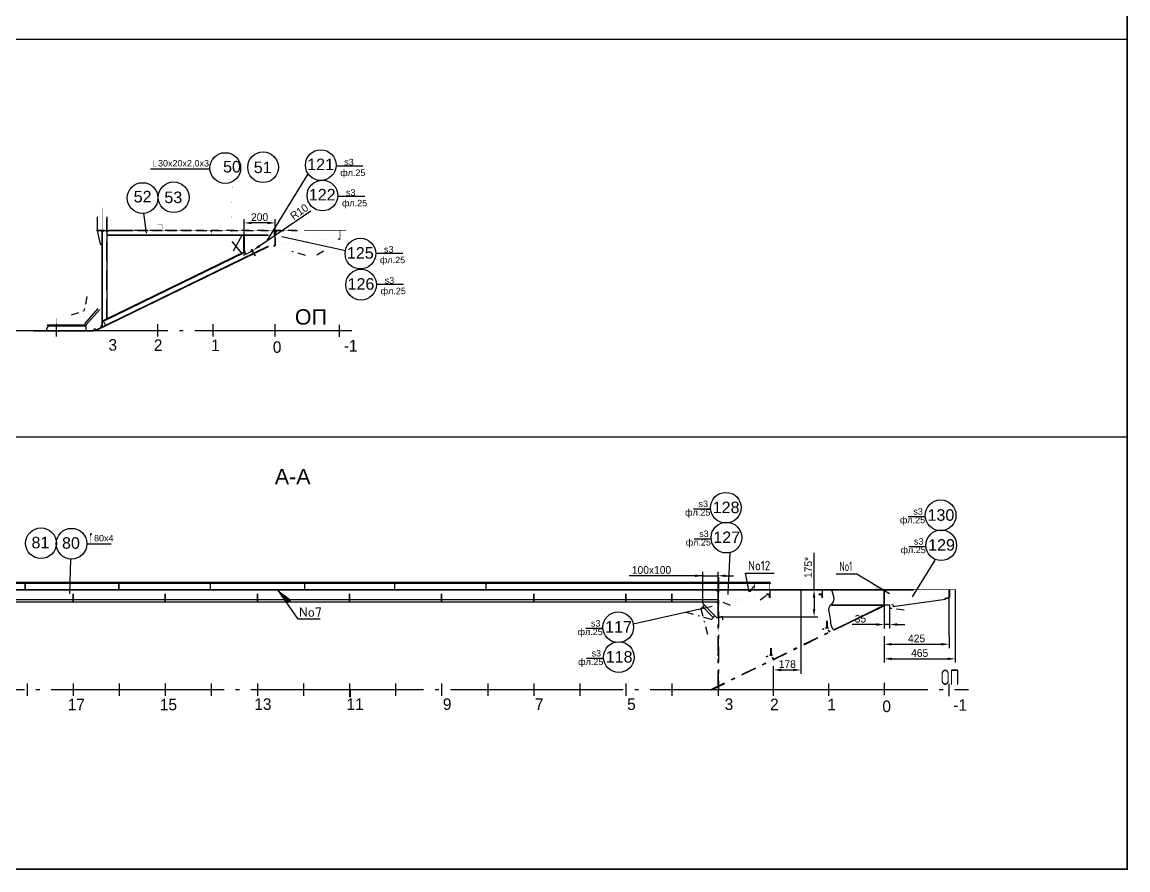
# Model space of a CAD drawing. Header units: millimetres. Extents: x -19561 to 47775, y 28910 to 69910.
# Drawn here: x 26386 to 33587, y 28910 to 34430 of the extents above; entities that cross this region are included whole.
import ezdxf
from ezdxf.enums import TextEntityAlignment as Align

# ---------------------------------------------------------------- set-up
doc = ezdxf.new("R2010")
doc.units = ezdxf.units.MM
doc.header["$MEASUREMENT"] = 0
for name, pattern in [('DASH1', [75, 50, -25]), ('DASH2', [1300, 1125, -75, 25, -75]), ('DASH5', [225, 100, -50, 25, -50]), ('DASH6', [25, 12.5, -12.5]), ('K5LT32768', [0]), ('K5LT32769', [0]), ('K5LT32770', [100, 50, -50]), ('K5LT32771', [1300, 1125, -75, 25, -75]), ('K5LT32772', [187.5, 125, -62.5]), ('K5LT32774', [0]), ('K5LT32777', [95.25, 63.5, -31.75]), ('K5LT32779', [25, 12.5, -12.5]), ('K5LT32785', [95.25, 63.5, -31.75]), ('K5LT32791', [97.5, 75, -7.5, 7.5, -7.5]), ('K5LT32795', [75, 50, -25])]:
    doc.linetypes.add(name, pattern=pattern)
doc.styles.add('2_5', font='txt.shx', dxfattribs={"height": 2.5})
doc.styles.add('5', font='txt.shx', dxfattribs={"height": 5})
doc.styles.add('Arial', font='arial.ttf')
doc.styles.add('KTEXTSTYLE', font='GOST_AU.SHX', dxfattribs={"width": 0.96, "height": 5})
doc.styles.add('style5', font='arial.ttf', dxfattribs={"height": 3})
doc.dimstyles.new('seatech', dxfattribs={"dimscale": 20, "dimtxt": 2.5, "dimasz": 2.5, "dimexe": 1.25, "dimexo": 0, "dimtad": 1, "dimdec": 0, "dimtxsty": 'Standard', "dimcen": 2.5, "dimclrd": 7, "dimclre": 7, "dimclrt": 4, "dimadec": 0, "dimazin": 0, "dimtfac": 1, "dimtdec": 0, "dimtmove": 0, "dimatfit": 3, "dimfxl": 1.25, "dimarcsym": 0})

# ---------------------------------------------------------------- blocks, each defined once
blk = doc.blocks.new('*D2118')
at = {"color": 7, "lineweight": -2}
for p, q in [((31543, 30733.5), (31543, 30975.2)), ((30919.7, 30733.5), (31568, 30733.5)), ((31543, 30683.5), (31543, 30608.6)), ((30921.4, 30558.6), (31568, 30558.6))]:
    blk.add_line(p, q, dxfattribs=at)
at = {"color": 7}
for points in [[(31551.3, 30683.5), (31534.7, 30683.5), (31543, 30733.5)], [(31534.7, 30608.6), (31551.3, 30608.6), (31543, 30558.6)]]:
    blk.add_solid(points, dxfattribs=at)
at = {"layer": 'Defpoints', "color": 0}
for p in [(30919.7, 30733.5), (30921.4, 30558.6), (31543, 30558.6)]:
    blk.add_point(p, dxfattribs=at)
at = {"color": 4, "ltscale": 20, "insert": (31505.5, 30879.3), "char_height": 50, "attachment_point": 5, "rotation": 90}
blk.add_mtext('175*', dxfattribs=at)
blk = doc.blocks.new('*D2170')
at = {"color": 7, "lineweight": -2}
for p, q in [((30817.7, 30825.1), (30338.4, 30825.1)), ((30767.7, 30825.1), (30717.7, 30825.1)), ((30817.7, 30653.5), (30817.7, 30850.1)), ((30817.7, 30825.1), (30917.7, 30825.1)), ((30917.7, 30653.5), (30917.7, 30850.1)), ((30967.7, 30825.1), (31017.7, 30825.1))]:
    blk.add_line(p, q, dxfattribs=at)
at = {"color": 7}
for points in [[(30767.7, 30816.8), (30767.7, 30833.4), (30817.7, 30825.1)], [(30967.7, 30833.4), (30967.7, 30816.8), (30917.7, 30825.1)]]:
    blk.add_solid(points, dxfattribs=at)
at = {"layer": 'Defpoints', "color": 0}
for p in [(30917.7, 30825.1), (30817.7, 30653.5), (30917.7, 30653.5)]:
    blk.add_point(p, dxfattribs=at)
at = {"color": 4, "ltscale": 20, "insert": (30484.3, 30862.6), "char_height": 50, "attachment_point": 5}
blk.add_mtext('100х100', dxfattribs=at)
blk = doc.blocks.new('*D2147')
at = {"color": 7, "linetype": 'Continuous', "lineweight": -2}
for p, q in [((31998.9, 30633.7), (31998.9, 30482.7)), ((32034.7, 30634.3), (32034.7, 30482.7)), ((31948.9, 30507.7), (31790.6, 30507.7)), ((32034.7, 30507.7), (31998.9, 30507.7)), ((32084.7, 30507.7), (32134.7, 30507.7))]:
    blk.add_line(p, q, dxfattribs=at)
at = {"color": 7}
for points in [[(31948.9, 30499.3), (31948.9, 30516), (31998.9, 30507.7)], [(32084.7, 30516), (32084.7, 30499.3), (32034.7, 30507.7)]]:
    blk.add_solid(points, dxfattribs=at)
at = {"layer": 'Defpoints', "color": 0}
for p in [(31998.9, 30633.7), (32034.7, 30634.3), (31998.9, 30507.7)]:
    blk.add_point(p, dxfattribs=at)
at = {"color": 4, "ltscale": 20, "insert": (31844.8, 30545.2), "char_height": 50, "attachment_point": 5}
blk.add_mtext('35', dxfattribs=at)
blk = doc.blocks.new('*D2149')
at = {"color": 7, "linetype": 'Continuous', "lineweight": -2}
for p, q in [((31998.7, 30431.5), (31998.7, 30354.1)), ((32422.7, 30431.5), (32422.7, 30354.1)), ((32048.7, 30379.1), (32372.7, 30379.1))]:
    blk.add_line(p, q, dxfattribs=at)
at = {"color": 7}
for points in [[(32048.7, 30387.4), (32048.7, 30370.8), (31998.7, 30379.1)], [(32372.7, 30370.8), (32372.7, 30387.4), (32422.7, 30379.1)]]:
    blk.add_solid(points, dxfattribs=at)
at = {"layer": 'Defpoints', "color": 0}
for p in [(31998.7, 30431.5), (32422.7, 30431.5), (32422.7, 30379.1)]:
    blk.add_point(p, dxfattribs=at)
at = {"color": 4, "ltscale": 20, "insert": (32210.7, 30416.6), "char_height": 50, "attachment_point": 5}
blk.add_mtext('425', dxfattribs=at)
blk = doc.blocks.new('*D2179')
at = {"color": 7, "linetype": 'Continuous', "lineweight": -2}
for p, q in [((31457.8, 30736.5), (31457.8, 30186.8)), ((31279.7, 30123.5), (31279.7, 30236.8)), ((31329.7, 30211.8), (31407.8, 30211.8))]:
    blk.add_line(p, q, dxfattribs=at)
at = {"color": 7}
for points in [[(31329.7, 30220.1), (31329.7, 30203.4), (31279.7, 30211.8)], [(31407.8, 30203.4), (31407.8, 30220.1), (31457.8, 30211.8)]]:
    blk.add_solid(points, dxfattribs=at)
at = {"layer": 'Defpoints', "color": 0}
for p in [(31457.8, 30736.5), (31457.8, 30211.8), (31279.7, 30123.5)]:
    blk.add_point(p, dxfattribs=at)
at = {"color": 4, "ltscale": 20, "insert": (31368.7, 30249.3), "char_height": 50, "attachment_point": 5}
blk.add_mtext('178', dxfattribs=at)
blk = doc.blocks.new('*D2230')
at = {"color": 7, "linetype": 'Continuous', "lineweight": -2}
for p, q in [((27831.3, 33042.9), (27831.3, 33147.9)), ((28033.1, 33076.7), (28033.1, 33147.9)), ((27983.1, 33122.9), (27881.3, 33122.9))]:
    blk.add_line(p, q, dxfattribs=at)
at = {"color": 7}
for points in [[(27881.3, 33131.3), (27881.3, 33114.6), (27831.3, 33122.9)], [(27983.1, 33114.6), (27983.1, 33131.3), (28033.1, 33122.9)]]:
    blk.add_solid(points, dxfattribs=at)
at = {"layer": 'Defpoints', "color": 0}
for p in [(27831.3, 33122.9), (28033.1, 33076.7), (27831.3, 33042.9)]:
    blk.add_point(p, dxfattribs=at)
at = {"color": 4, "ltscale": 20, "insert": (27932.2, 33160.4), "char_height": 50, "attachment_point": 5}
blk.add_mtext('200', dxfattribs=at)
blk = doc.blocks.new('*D2231')
at = {"color": 7, "linetype": 'Continuous', "lineweight": -2}
for p, q in [((27931.4, 32972.7), (28266.4, 33201.7)), ((27883.5, 32940), (27890.1, 32944.5))]:
    blk.add_line(p, q, dxfattribs=at)
at = {"color": 7}
blk.add_solid([(27926.7, 32979.6), (27936.1, 32965.8), (27890.1, 32944.5)], dxfattribs=at)
at = {"layer": 'Defpoints', "color": 0}
for p in [(27883.5, 32940), (27890.1, 32944.5)]:
    blk.add_point(p, dxfattribs=at)
at = {"color": 4, "ltscale": 20, "insert": (28190.2, 33195.1), "char_height": 50, "attachment_point": 5, "rotation": 34.35883}
blk.add_mtext('R10', dxfattribs=at)
blk = doc.blocks.new('*D2313')
at = {"color": 7, "linetype": 'Continuous', "lineweight": -2}
for p, q in [((32462.7, 30734.9), (32462.7, 30259.3)), ((31998.7, 30354.1), (31998.7, 30259.3)), ((32048.7, 30284.3), (32412.7, 30284.3))]:
    blk.add_line(p, q, dxfattribs=at)
at = {"color": 7}
for points in [[(32048.7, 30292.6), (32048.7, 30275.9), (31998.7, 30284.3)], [(32412.7, 30275.9), (32412.7, 30292.6), (32462.7, 30284.3)]]:
    blk.add_solid(points, dxfattribs=at)
at = {"layer": 'Defpoints', "color": 0}
for p in [(32462.7, 30734.9), (31998.7, 30354.1), (32462.7, 30284.3)]:
    blk.add_point(p, dxfattribs=at)
at = {"color": 4, "ltscale": 20, "insert": (32230.7, 30321.8), "char_height": 50, "attachment_point": 5}
blk.add_mtext('465', dxfattribs=at)

msp = doc.modelspace()

# ---------------------------------------------------------------- hatches: boundary and pattern name
for color, points in [(0, [(28458.63, 33072.78496), (28453.63, 33072.78496), (28453.63, 33027.54326), (28453.16125, 33025.79326), (28451.88, 33024.51219), (28442.88, 33019.31602), (28441.59875, 33018.03496), (28441.13, 33016.28496), (28441.59875, 33014.53496), (28442.88, 33013.25389), (28444.63, 33012.78496), (28458.63, 33012.78496)]), (7, [(31927.16459, 30742.9316), (31957.74173, 30757.14939), (32034.70821, 30710.70476)]), (0, [(32422.70827, 30734.90523), (32417.70827, 30734.90523), (32417.70827, 30689.66353), (32417.23952, 30687.91353), (32415.95827, 30686.63247), (32406.95827, 30681.4363), (32405.67702, 30680.15523), (32405.20827, 30678.40523), (32405.67702, 30676.65523), (32406.95827, 30675.37416), (32408.70827, 30674.90523), (32422.70827, 30674.90523)]), (0, [(32423.12093, 30734.06477), (32420.12093, 30734.06477), (32420.12093, 30684.06477), (32423.12093, 30684.06477)])]:
    msp.add_hatch(color=color).paths.add_polyline_path(points)
h = msp.add_hatch(color=256)
edge = h.paths.add_edge_path()
edge.add_line((26827.97853, 31038.87237), (26830.53853, 31038.87237))
edge.add_line((26830.53853, 31038.87237), (26830.53853, 31080.14282))
edge.add_arc((26836.93853, 31080.14282), 6.4, 142.356655264, 180, ccw=False)
edge.add_line((26831.87083, 31084.05159), (26841.65884, 31096.7417))
edge.add_arc((26840.13853, 31097.91433), 1.92, 322.356655264, 360)
edge.add_line((26842.05853, 31097.91433), (26842.05853, 31098.61323))
edge.add_arc((26840.13853, 31098.61323), 1.92, 360, 450)
edge.add_line((26840.13853, 31100.53323), (26827.97853, 31100.53323))
edge.add_line((26827.97853, 31100.53323), (26827.97853, 31038.87237))

# ---------------------------------------------------------------- linework, layer by layer
at = {"color": 2, "ltscale": 20}
for p, q in [((20993.01308, 34320.10489), (33581.63137, 34320.10489)), ((20993.01308, 31729.59165), (33581.63137, 31729.59165))]:
    msp.add_line(p, q, dxfattribs=at)
for p, q in [((28605.372, 33493.00059), (28429.83788, 33493.00059)), ((27221.49764, 33475.65088), (27608.60196, 33475.65088)), ((28616.60023, 33294.76338), (28441.0661, 33294.76338)), ((27176.0595, 33185.30367), (27193.49694, 33056.78557)), ((26907.38992, 33072.94446), (27092.38992, 33072.94446)), ((26945.5002, 33073.78512), (26941.23717, 33066.96866)), ((27612.50809, 33073.06695), (27617.83759, 33068.27337)), ((27617.83759, 33068.27337), (27625.29896, 33073.59971)), ((28026.52468, 33074.75778), (28026.52468, 33043.97978)), ((26939.38992, 33044.94446), (27983.13022, 33045.51845)), ((26939.38992, 33042.94446), (27989.38992, 33042.94446)), ((27288.38992, 33042.94446), (27268.38992, 33042.94446)), ((27272.38992, 33044.94446), (27287.38992, 33044.94446)), ((27288.38992, 33043.94446), (27288.38992, 33042.94446)), ((27816.57859, 32925.6476), (27753.7009, 33001.94977)), ((27816.57859, 33040.10098), (27759.31494, 32937.99058)), ((27830.05207, 33041.22324), (27816.57859, 33040.10098)), ((27826.85387, 33041.6592), (27826.85387, 32925.84295)), ((27831.87267, 33042.8494), (27832.30442, 32925.93425)), ((27832.24957, 32925.94553), (27816.57859, 32925.6476)), ((27827.23781, 32911.8168), (27887.01482, 32941.28115)), ((27883.01576, 32940.61268), (27901.30658, 32909.3823)), ((28864.04952, 32924.67131), (28688.51539, 32924.67131)), ((28868.44777, 32722.47891), (28692.91365, 32722.47891)), ((30757.82049, 31261.03418), (30868.50654, 31261.03418)), ((32156.71696, 31211.37794), (32267.40301, 31211.37794)), ((30761.798, 31066.26402), (30872.48405, 31066.26402)), ((26807.3855, 31033.05083), (26965.14512, 31033.05083)), ((30994.90644, 30975.61239), (30982.23016, 30702.69968)), ((32160.69447, 31016.60778), (32271.38052, 31016.60778)), ((26700.22957, 30934.24132), (26693.57598, 30707.42649)), ((30919.70827, 30733.49857), (31464.70827, 30733.49857)), ((30365.11329, 30512.23865), (30879.62934, 30628.20705)), ((30057.13373, 30483.05494), (30167.81979, 30483.05494)), ((30061.11124, 30288.28478), (30171.7973, 30288.28478))]:
    msp.add_line(p, q)
at = {"color": 0, "linetype": 'K5LT32768'}
for p, q in [((27983.95464, 33010.54659), (28245.52838, 33437.39182)), ((28076.77618, 33034.05022), (28490.80011, 32944.26031)), ((26799.98338, 32594.04975), (26809.25009, 32643.18356)), ((26789.55356, 32551.09145), (26780.11667, 32547.78311)), ((26792.57005, 32554.74277), (26794.42339, 32564.56952)), ((26751.80603, 32537.85814), (26704.62154, 32521.31644)), ((26609.38992, 32382.94446), (26609.38992, 32462.94446)), ((27269.38992, 32382.94446), (27269.38992, 32462.94446)), ((27629.38992, 32382.94446), (27629.38992, 32462.94446)), ((28032.80158, 32382.94446), (28032.80158, 32462.94446))]:
    msp.add_line(p, q, dxfattribs=at)
at = {"color": 2}
for p, q in [((26875.38992, 33072.94446), (26875.38992, 33162.78418)), ((26877.38992, 33072.94446), (26877.38992, 33150.99034)), ((26937.38992, 33072.94446), (26937.38992, 33150.99034)), ((26939.38992, 33072.94446), (26939.38992, 33162.78418)), ((26877.38992, 33072.94446), (26877.38992, 33062.42927)), ((26877.38992, 33062.42927), (26893.08749, 32983.66978)), ((26893.08749, 32983.66978), (26905.79955, 32983.66978)), ((31119.36128, 30720.43095), (31095.91575, 30841.43775)), ((31095.91575, 30841.43775), (31283.68607, 30841.43775)), ((25337.79618, 30777.18294), (31260.964, 30777.18294)), ((25340.67894, 30783.68852), (31257.40736, 30783.68852)), ((30919.70827, 30736.49857), (30919.70827, 30796.49857)), ((31153.2423, 30757.76163), (31119.36128, 30720.43095)), ((31231.91123, 30694.46209), (31192.03928, 30665.99939)), ((32398.78626, 30671.89145), (32396.15764, 30682.39424)), ((30948.96733, 30652.51656), (30996.43576, 30633.54168)), ((32057.22274, 30636.44386), (32057.68438, 30625.62703))]:
    msp.add_line(p, q, dxfattribs=at)
at = {"color": 0, "linetype": 'K5LT32770'}
for p, q in [((26869.38992, 33075.94446), (26949.38992, 33075.94446)), ((26869.38992, 33072.94446), (26949.38992, 33072.94446)), ((26939.38992, 33072.94446), (28179.38992, 33072.94446)), ((27017.36423, 33075.94446), (28179.38992, 33075.94446)), ((28032.80158, 33067.94446), (28032.80158, 33042.94446)), ((28032.80158, 33016.87049), (28032.80158, 33037.94446)), ((31648.19049, 30736.49857), (32189.70827, 30736.49857)), ((31648.46254, 30733.49857), (32189.70827, 30733.49857)), ((32405.20827, 30678.40523), (32405.67702, 30680.15523)), ((32405.67702, 30676.65523), (32405.20827, 30678.40523)), ((32405.67702, 30680.15523), (32406.95827, 30681.4363)), ((32406.95827, 30675.37416), (32405.67702, 30676.65523)), ((32422.70827, 30734.90523), (32422.70827, 30674.90523))]:
    msp.add_line(p, q, dxfattribs=at)
at = {"color": 0, "linetype": 'K5LT32769'}
for p, q in [((26907.38992, 32446.30729), (26907.38992, 33072.94446)), ((26909.38992, 32446.30729), (26909.38992, 33072.94446)), ((26916.38992, 33072.94446), (26939.38992, 33072.94446)), ((26939.38992, 32500.80073), (26939.38992, 33072.94446)), ((26859.38992, 32422.94446), (27989.38992, 32972.9444)), ((26860.70242, 32420.24685), (27990.70242, 32970.24677)), ((26914.07644, 32488.48748), (27840.35488, 32939.33077)), ((26916.3743, 32483.76694), (27843.01604, 32934.78701)), ((26878.24982, 32566.21116), (26791.01468, 32464.72149)), ((26888.5325, 32557.41736), (26800.13699, 32456.92588)), ((26890.78543, 32555.43595), (26888.5325, 32557.41736)), ((26909.38992, 32486.19897), (26939.38992, 32500.80073)), ((26929.39383, 32457.0172), (26914.07644, 32488.48748)), ((26459.38992, 32422.94446), (26850.32547, 32422.94446)), ((26459.38992, 32419.94446), (26850.32547, 32419.94446)), ((26802.38992, 32457.94446), (26549.56563, 32457.94446)), ((26802.38992, 32450.94446), (26552.14634, 32450.94446)), ((26802.38992, 32454.94446), (26800.13699, 32456.92588)), ((26802.38992, 32422.94446), (26802.38992, 32457.94446)), ((31999.70827, 30733.49857), (31648.46254, 30733.49857))]:
    msp.add_line(p, q, dxfattribs=at)
at = {"color": 0, "linetype": 'K5LT32772'}
msp.add_line((26937.38992, 32499.8277), (26937.38992, 33074.11121), dxfattribs=at)
at = {"color": 0, "linetype": 'K5LT32777'}
for p, q in [((26949.38992, 33075.94446), (27539.30789, 33075.94446)), ((26949.38992, 33072.94446), (27539.30789, 33072.94446))]:
    msp.add_line(p, q, dxfattribs=at)
at = {"color": 0, "linetype": 'K5LT32795'}
for p, q in [((28032.80158, 32972.94446), (28032.80158, 33072.94446)), ((28035.80158, 32972.94446), (28035.80158, 33072.94446)), ((28032.80353, 32979.94562), (28032.80353, 33011.87122))]:
    msp.add_line(p, q, dxfattribs=at)
at = {"color": 0, "linetype": 'K5LT32791'}
for p, q in [((27644.19266, 33042.94446), (27624.19266, 33042.94446)), ((27628.19266, 33044.94446), (27643.19266, 33044.94446)), ((27654.19266, 33042.94446), (27634.19266, 33042.94446)), ((27638.19266, 33044.94446), (27653.19266, 33044.94446)), ((27687.60431, 33043.94446), (27687.60431, 33042.94446)), ((27697.60431, 33043.94446), (27697.60431, 33042.94446))]:
    msp.add_line(p, q, dxfattribs=at)
at = {"color": 2, "linetype": 'K5LT32785'}
msp.add_line((28141.84833, 32938.73365), (28151.42358, 32935.85017), dxfattribs=at)
at = {"color": 2, "linetype": 'K5LT32768'}
for p, q in [((28180.1493, 32927.1997), (28228.02561, 32912.78227)), ((28347.61083, 32939.57431), (28305.2609, 32912.99449))]:
    msp.add_line(p, q, dxfattribs=at)
at = {"color": 0, "linetype": 'K5LT32771'}
msp.add_line((26209.38992, 32422.94446), (28532.22507, 32422.94446), dxfattribs=at)
at = {"color": 0, "linetype": 'Continuous'}
for p, q in [((28453.28536, 32380.054), (28453.28536, 32460.054)), ((28453.28536, 32380.054), (28453.28536, 32460.054)), ((25275.41104, 30736.49857), (31179.70827, 30736.49857)), ((25275.41104, 30733.49857), (31179.70827, 30733.49857)), ((30826.05324, 30736.49857), (31011.36306, 30736.49857)), ((30826.05324, 30733.49857), (31011.36306, 30733.49857)), ((30917.70827, 30723.49857), (30917.70827, 30653.49857)), ((31179.70827, 30736.49857), (32189.70827, 30736.49857)), ((31179.70827, 30733.49857), (32189.70827, 30733.49857)), ((31252.73315, 30681.90592), (31252.73315, 30703.49857)), ((31256.27319, 30681.90592), (31256.27319, 30703.49857)), ((31271.70827, 30733.49857), (31456.50807, 30733.49857)), ((31594.8489, 30681.90592), (31594.8489, 30703.49857)), ((31598.38893, 30681.90592), (31598.38893, 30703.49857)), ((30917.70827, 30669.49857), (25382.70827, 30669.49857)), ((30917.70827, 30653.49857), (25382.70827, 30653.49857)), ((30828.31496, 30632.89194), (30817.70827, 30622.28538)), ((30817.70827, 30622.28538), (30886.49489, 30553.49857)), ((28326.59796, 30541.89861), (28183.51144, 30541.89861)), ((30758.20941, 30572.18263), (30709.9131, 30585.12365)), ((30796.84639, 30561.82985), (30787.18714, 30564.41805)), ((30826.03924, 30532.63693), (30828.62742, 30522.97767)), ((30897.10158, 30564.10517), (30886.49489, 30553.49857)), ((30836.39191, 30493.99992), (30849.33281, 30445.70357)), ((26419.70827, 30043.49857), (26419.70827, 30123.49857)), ((26719.70827, 30043.49857), (26719.70827, 30123.49857)), ((27019.70827, 30043.49857), (27019.70827, 30123.49857)), ((27319.70827, 30043.49857), (27319.70827, 30123.49857)), ((27619.70827, 30043.49857), (27619.70827, 30123.49857)), ((27919.70827, 30043.49857), (27919.70827, 30123.49857)), ((28219.70827, 30043.49857), (28219.70827, 30123.49857)), ((28519.70827, 30043.49857), (28519.70827, 30123.49857)), ((28519.70827, 30043.49857), (28519.70827, 30123.49857)), ((28819.70827, 30043.49857), (28819.70827, 30123.49857)), ((29119.70827, 30043.49857), (29119.70827, 30123.49857)), ((29419.70827, 30043.49857), (29419.70827, 30123.49857)), ((29719.70827, 30043.49857), (29719.70827, 30123.49857)), ((30019.70827, 30043.49857), (30019.70827, 30123.49857)), ((30319.70827, 30043.49857), (30319.70827, 30123.49857)), ((30619.70827, 30043.49857), (30619.70827, 30123.49857)), ((30919.70827, 30043.49857), (30919.70827, 30123.49857)), ((30919.70827, 30043.49857), (30919.70827, 30123.49857)), ((31279.70827, 30043.49857), (31279.70827, 30123.49857)), ((31279.70827, 30043.49857), (31279.70827, 30123.49857)), ((31639.70827, 30043.49857), (31639.70827, 30123.49857)), ((31639.70827, 30043.49857), (31639.70827, 30123.49857)), ((32002.41651, 30047.36091), (32002.41651, 30127.36091)), ((32002.41651, 30047.36091), (32002.41651, 30127.36091)), ((32422.90029, 30040.60811), (32422.90029, 30120.60811)), ((32422.90029, 30040.60811), (32422.90029, 30120.60811))]:
    msp.add_line(p, q, dxfattribs=at)
at = {"color": 7, "linetype": 'K5LT32769'}
for p, q in [((32183.47906, 30687.32807), (32331.21219, 30926.15508)), ((31999.70827, 30633.49857), (31999.70827, 30733.49857)), ((31657.53088, 30633.49857), (31999.70827, 30633.49857)), ((32034.70827, 30633.49857), (31657.53088, 30633.49857)), ((31671.99546, 30473.99229), (31999.70827, 30633.49851)), ((31672.28523, 30470.79688), (32001.02077, 30630.80088)), ((32056.3873, 30625.35371), (32398.78626, 30671.89145))]:
    msp.add_line(p, q, dxfattribs=at)
at = {"color": 7, "linetype": 'K5LT32768'}
for p, q in [((31686.13016, 30837.9667), (31821.65542, 30837.9667)), ((31821.65542, 30837.9667), (32034.70821, 30710.70476)), ((32040.28564, 30615.17519), (32050.20279, 30613.89064)), ((32079.9542, 30610.03697), (32129.54, 30603.61421))]:
    msp.add_line(p, q, dxfattribs=at)
at = {"color": 3, "linetype": 'DASH5'}
msp.add_line((30919.70827, 30815.09556), (30919.70827, 30083.49857), dxfattribs=at)
at = {"color": 0, "linetype": 'DASH1'}
for p, q in [((26717.70827, 30658.18607), (26717.70827, 30723.49857)), ((26719.70827, 30658.18607), (26719.70827, 30723.49857)), ((27317.70827, 30658.18607), (27317.70827, 30723.49857)), ((27319.70827, 30658.18607), (27319.70827, 30723.49857)), ((27917.70827, 30658.18607), (27917.70827, 30723.49857)), ((27919.70827, 30658.18607), (27919.70827, 30723.49857)), ((28517.70827, 30658.18607), (28517.70827, 30723.49857)), ((28519.70827, 30658.18607), (28519.70827, 30723.49857)), ((29117.70827, 30658.18607), (29117.70827, 30723.49857)), ((29119.70827, 30658.18607), (29119.70827, 30723.49857)), ((29717.70827, 30658.18607), (29717.70827, 30723.49857)), ((29719.70827, 30658.18607), (29719.70827, 30723.49857)), ((30317.70827, 30658.18607), (30317.70827, 30723.49857)), ((30319.70827, 30658.18607), (30319.70827, 30723.49857)), ((30617.70827, 30658.18607), (30617.70827, 30723.49857)), ((30619.70827, 30658.18607), (30619.70827, 30723.49857))]:
    msp.add_line(p, q, dxfattribs=at)
at = {"color": 0, "linetype": 'Continuous', "ltscale": 5}
msp.add_line((28183.51144, 30541.89861), (28050.70827, 30733.49857), dxfattribs=at)
at = {"color": 0, "linetype": 'DASH5'}
for p, q in [((30917.70827, 30106.8614), (30917.70827, 30733.49857)), ((30919.70827, 30107.83485), (30919.70827, 30733.49857)), ((31999.70827, 30633.49857), (31999.70827, 30733.49857)), ((32002.70827, 30633.49857), (32002.70827, 30733.49857)), ((30869.70827, 30083.49857), (31999.70827, 30633.49851)), ((30871.02077, 30080.80095), (32001.02077, 30630.80088)), ((31626.70827, 30492.3169), (31626.70827, 30532.3169)), ((31629.70827, 30492.3169), (31629.70827, 30532.3169)), ((30917.70827, 30303.9843), (30917.70827, 30326.41884)), ((30919.70827, 30303.9843), (30919.70827, 30326.41884)), ((31261.70827, 30314.66067), (31261.70827, 30354.66068)), ((31264.70827, 30314.66067), (31264.70827, 30354.66068)), ((28519.70827, 30065.49857), (28519.70827, 30080.49857)), ((28519.70827, 30035.49857), (28519.70827, 30065.49857)), ((28519.70827, 30035.49857), (28519.70827, 30065.49857)), ((28523.70827, 30065.49857), (28523.70827, 30080.49857)), ((28523.70827, 30035.49857), (28523.70827, 30065.49857)), ((28523.70827, 30035.49857), (28523.70827, 30065.49857))]:
    msp.add_line(p, q, dxfattribs=at)
at = {"color": 4}
for p, q in [((32422.70827, 30431.48997), (32422.70827, 30684.90523)), ((32427.71826, 30685.41647), (32427.71826, 30733.90512))]:
    msp.add_line(p, q, dxfattribs=at)
at = {"color": 1, "linetype": 'K5LT32770', "true_color": 0xff0000}
msp.add_line((32048.55397, 30639.2678), (32049.70827, 30636.49857), dxfattribs=at)
at = {"color": 0, "linetype": 'DASH2'}
for p, q in [((25275.41104, 30083.49857), (31971.77799, 30083.49857)), ((31158.2231, 30083.49857), (32549.39425, 30083.49857))]:
    msp.add_line(p, q, dxfattribs=at)
at = {"color": 7}
msp.add_line((32249.70827, 30083.49857), (32249.70827, 30083.49857), dxfattribs=at)
at = {"color": 2, "ltscale": 20, "const_width": 10}
msp.add_lwpolyline([(20993.01308, 47882.68114), (33581.63137, 47882.68114), (33581.63137, 28914.85541), (20993.01308, 28914.85541)], close=True, dxfattribs=at)
for points, const_width in [([(27240.94493, 33529.35612), (27240.94493, 33490.07175), (27260.59954, 33490.07175)], 3), ([(26869.22477, 33074.75961), (28179.22477, 33074.75961)], 2), ([(27617.91854, 33072.94446), (27617.91854, 33044.94446), (27597.95246, 33044.94446)], 2), ([(27254.07254, 33044.94446), (27234.10646, 33044.94446)], 2), ([(30918.13873, 30814.44622), (30918.13873, 30460.39447)], 3), ([(30919.94544, 30735.24551), (30878.3197, 30735.24551), (31600.40404, 30735.24551)], 3), ([(30921.10237, 30653.74045), (30948.0254, 30653.75063), (30948.0254, 30653.75063), (31239.27691, 30704.9253)], 0.18), ([(30970.96638, 30647.52461), (30970.96638, 30647.52461), (30970.96638, 30647.52461), (31232.17986, 30690.74217)], 0.18), ([(31255.04384, 30734.19226), (31255.04384, 30704.38839), (31233.20972, 30704.38839)], 3), ([(31463.86562, 30734.90523), (31382.93627, 30734.90523), (32462.70827, 30734.90523)], 3), ([(31597.15958, 30734.19226), (31597.15958, 30704.38839), (31575.32546, 30704.38839)], 3), ([(32000.02707, 30732.7202), (32000.02707, 30632.14163)], 3)]:
    msp.add_lwpolyline(points, dxfattribs=dict(const_width=const_width))
at = {"color": 0, "linetype": 'K5LT32768', "const_width": 0.18}
for points in [[(27753.96943, 33376.83866), (27746.69527, 33055.2326)], [(26884.00755, 32561.26212), (26865.04867, 32577.55817), (26817.86423, 32561.01646)], [(26796.70218, 32459.83268), (26777.7433, 32476.12873), (26787.01003, 32525.2625)]]:
    msp.add_lwpolyline(points, dxfattribs=at)
at = {"color": 2, "const_width": 3}
for points in [[(26907.38992, 33072.94446), (26907.38992, 33221.81445)], [(27297.14332, 33082.25916), (27297.15517, 33113.23853), (27268.59029, 33113.23853)], [(28222.01062, 33074.40558), (28497.19568, 33074.40558)], [(28455.63, 33072.78496), (28455.63, 33022.70458)], [(31156.20526, 30737.11202), (31156.20526, 30782.11202)], [(31213.50432, 30779.37185), (31257.7478, 30779.37185)], [(31252.04551, 30734.66209), (31252.04551, 30779.66209)]]:
    msp.add_lwpolyline(points, dxfattribs=at)
at = {"color": 0, "linetype": 'K5LT32770', "const_width": 0.18}
for points in [[(28035.80158, 33062.94446), (28035.80158, 32982.94446), (28045.80158, 32982.94446)], [(26939.38992, 33042.94446), (26939.38992, 32982.94446), (26949.38992, 32982.94446), (26999.38992, 33032.94446), (26999.38992, 33042.94446), (26939.38992, 33042.94446)], [(32422.70827, 30674.90523), (32408.70827, 30674.90523), (32406.95827, 30675.37416)]]:
    msp.add_lwpolyline(points, dxfattribs=at)
at = {"color": 2, "linetype": 'K5LT32770', "const_width": 0.18}
msp.add_lwpolyline([(28044.6901, 32982.75872), (28455.22693, 33027.75872), (28455.22693, 33067.75872)], dxfattribs=at)
at = {"color": 2, "linetype": 'K5LT32785', "const_width": 0.18}
for points in [[(28059.52014, 32986.13689), (28065.24629, 32961.8015), (28113.12257, 32947.3841)], [(28448.32863, 33028.34881), (28449.25054, 33003.36581), (28406.90063, 32976.78603)]]:
    msp.add_lwpolyline(points, dxfattribs=at)
at = {"color": 0, "linetype": 'K5LT32779', "const_width": 0.18}
for points in [[(27634.38992, 32800.15681), (27631.69266, 32798.84388), (27617.68777, 32827.61671), (27588.91531, 32813.61225), (27587.60184, 32816.3097), (27619.07254, 32831.62708), (27634.38992, 32800.15681)], [(27634.38992, 32800.15681), (27631.69266, 32798.84388), (27617.68777, 32827.61671), (27588.91531, 32813.61225), (27587.60184, 32816.3097), (27619.07254, 32831.62708), (27634.38992, 32800.15681)], [(27269.38992, 32622.50181), (27266.69266, 32621.18889), (27252.68777, 32649.96171), (27223.91531, 32635.95724), (27222.60184, 32638.65468), (27254.07254, 32653.97207), (27269.38992, 32622.50181)], [(27269.38992, 32622.50181), (27266.69266, 32621.18889), (27252.68777, 32649.96171), (27223.91531, 32635.95724), (27222.60184, 32638.65468), (27254.07254, 32653.97207), (27269.38992, 32622.50181)], [(26609.38992, 32422.94446), (26604.38992, 32422.94447), (26604.38992, 32486.24275), (26604.14871, 32487.61084), (26603.45413, 32488.8139), (26602.38992, 32489.70685), (26592.38992, 32495.48036), (26591.11331, 32496.65016), (26590.45071, 32498.24987), (26590.52615, 32499.97974), (26591.32571, 32501.51562), (26592.69949, 32502.56969), (26594.38992, 32502.94446), (26609.38992, 32502.94446), (26609.38992, 32422.94446)]]:
    msp.add_lwpolyline(points, dxfattribs=at)
at = {"color": 0, "linetype": 'K5LT32769', "const_width": 0.18}
for points in [[(26907.38992, 32562.94446), (26897.38992, 32562.94446), (26802.38992, 32454.94446), (26802.38992, 32422.94446)], [(27011.09012, 32535.70644), (27006.70633, 32544.69426), (26949.38992, 32580.64446), (26939.38992, 32580.64446), (26939.38992, 32510.80811), (26948.38113, 32505.18452), (27011.09012, 32535.70644)], [(26619.38992, 32497.94446), (26609.38992, 32497.94446), (26609.38992, 32467.94446), (26619.38992, 32457.94446), (26689.38992, 32457.94446), (26689.38992, 32467.94446), (26619.38992, 32497.94446)]]:
    msp.add_lwpolyline(points, dxfattribs=at)
at = {"color": 0, "linetype": 'K5LT32774', "const_width": 0.18}
msp.add_lwpolyline([(26860.35501, 32422.94446), (26793.24612, 32422.94446), (26459.38992, 32422.94446)], dxfattribs=at)
at = {"color": 2}
for points in [[(26403.49612, 30740.56978), (26406.65487, 30740.56978), (26406.65487, 30778.44645), (26403.49612, 30778.44645)], [(27013.84051, 30740.56978), (27016.99926, 30740.56978), (27016.99926, 30778.44645), (27013.84051, 30778.44645)], [(27609.17554, 30740.56978), (27612.33429, 30740.56978), (27612.33429, 30778.44645), (27609.17554, 30778.44645)], [(28224.52217, 30740.56978), (28227.68092, 30740.56978), (28227.68092, 30778.44645), (28224.52217, 30778.44645)], [(28809.8514, 30740.56978), (28813.01016, 30740.56978), (28813.01016, 30778.44645), (28809.8514, 30778.44645)], [(29405.18644, 30740.56978), (29408.34519, 30740.56978), (29408.34519, 30778.44645), (29405.18644, 30778.44645)]]:
    msp.add_lwpolyline(points, close=True, dxfattribs=at)
msp.add_lwpolyline([(31153.2423, 30757.76163, 0, 10, 0), (31127.56616, 30723.14397, 10, 10, 0)], format="xyseb", dxfattribs=at)
at = {"color": 0, "linetype": 'Continuous'}
for points in [[(25275.41104, 30733.49857), (32189.70827, 30733.49857)], [(30823.01149, 30627.58866), (30805.3338, 30609.91101), (30818.27471, 30561.61471)], [(30907.70827, 30653.49857), (30817.70827, 30653.49857), (30817.70827, 30643.49857), (30907.70827, 30553.49857), (30917.70827, 30553.49857), (30917.70827, 30643.49857), (30907.70827, 30653.49857)], [(30891.79811, 30558.80185), (30874.12042, 30541.12421), (30825.82415, 30554.06524)]]:
    msp.add_lwpolyline(points, dxfattribs=at)
at = {"color": 7, "linetype": 'K5LT32769', "const_width": 0.18}
msp.add_lwpolyline([(32034.70827, 30733.49857), (32034.70827, 30633.49857), (32427.31692, 30685.81665)], dxfattribs=at)
at = {"color": 7, "linetype": 'K5LT32768', "const_width": 0.18}
msp.add_lwpolyline([(32421.09333, 30687.87157), (32421.09333, 30668.51765), (32370.74136, 30633.68092)], dxfattribs=at)
at = {"color": 0, "linetype": 'K5LT32770', "const_width": 0.18}
msp.add_lwpolyline([(32422.70827, 30734.90523), (32419.70827, 30734.90523), (32419.70827, 30684.90523), (32422.70827, 30684.90523)], close=True, dxfattribs=at)
at = {"color": 0, "linetype": 'DASH6'}
msp.add_lwpolyline([(30919.70827, 30558.49857), (30919.70827, 30557.49857), (30920.00124, 30556.79148), (30920.70827, 30556.49857), (30945.70827, 30556.49857), (30946.70827, 30556.23063), (30947.4402, 30555.49857), (30947.70827, 30554.49857), (30947.70827, 30539.49857), (30948.00124, 30538.79145), (30948.70827, 30538.49857), (30949.70827, 30538.49857), (30949.70827, 30558.49857), (30919.70827, 30558.49857)], dxfattribs=at)
at = {"color": 0, "linetype": 'Continuous'}
for points in [[(31256.27319, 30733.49857, 0), (31255.09253, 30733.49857, 0), (31254.25952, 30733.20566, 0), (31253.91284, 30732.49857, 0), (31253.91284, 30707.49857, 0), (31253.59741, 30706.49857, 0), (31252.73413, 30705.76652, 0), (31251.55347, 30705.49857, 0), (31233.85425, 30705.49857, 0), (31233.01929, 30705.20566, 0), (31232.67358, 30704.49857, 0), (31232.67358, 30703.49857, 0), (31256.27319, 30703.49857, 0), (31256.27319, 30733.49857, 0)], [(31598.38893, 30733.49857, 0), (31597.20827, 30733.49857, 0), (31596.37526, 30733.20566, 0), (31596.02858, 30732.49857, 0), (31596.02858, 30707.49857, 0), (31595.71315, 30706.49857, 0), (31594.84987, 30705.76652, 0), (31593.66921, 30705.49857, 0), (31575.96999, 30705.49857, 0), (31575.13503, 30705.20566, 0), (31574.78932, 30704.49857, 0), (31574.78932, 30703.49857, 0), (31598.38893, 30703.49857, 0), (31598.38893, 30733.49857, 0)]]:
    msp.add_polyline3d(points, dxfattribs=at)
at = {"color": 0, "linetype": 'DASH6'}
for points in [[(31644.70827, 30460.7111, 0), (31642.011, 30459.39817, 0), (31628.00612, 30488.171, 0), (31599.23366, 30474.16654, 0), (31597.92018, 30476.86399, 0), (31629.39089, 30492.18137, 0), (31644.70827, 30460.7111, 0)], [(31279.70827, 30283.05602, 0), (31277.011, 30281.74311, 0), (31263.00612, 30310.51592, 0), (31234.23366, 30296.51145, 0), (31232.92018, 30299.2089, 0), (31264.39089, 30314.52628, 0), (31279.70827, 30283.05602, 0)]]:
    msp.add_polyline3d(points, dxfattribs=at)
at = {"color": 1}
for centre in [(27708.71428, 33480.29004), (27954.65018, 33485.16195), (28330.26694, 33499.40816), (27170.08331, 33284.95978), (27372.60755, 33289.83169), (28341.49517, 33301.17095), (28588.52828, 32923.06588), (28592.92654, 32720.87348), (30968.24729, 31268.23016), (32367.14377, 31218.57393), (26508.66137, 31036.98332), (26707.39015, 31034.01545), (30972.2248, 31073.46), (32371.12128, 31023.80377), (30267.56054, 30490.25093), (30271.53805, 30295.48077)]:
    msp.add_circle(centre, 100, dxfattribs=at)
at = {"color": 2}
msp.add_arc((26906.88118, 33071.7956), 5.30091, 165.316500335, 267.859498055, dxfattribs=at)
at = {"color": 0, "linetype": 'K5LT32769'}
for centre, radius, start, end in [((26909.38992, 33072.94446), 7, 270, 0), ((26859.38894, 32422.93875), 9.99903, 102.975350401, 179.967274738), ((26859.38894, 32422.93875), 9.99909, 25.980325743, 102.975370501), ((26907.38992, 32446.30726), 9.99972, 147.978190098, 205.953956306), ((26907.38992, 32446.30726), 10.00006, 89.999995822, 147.978188178)]:
    msp.add_arc(centre, radius, start, end, dxfattribs=at)
at = {"color": 0, "linetype": 'K5LT32770'}
for centre, radius, start, end in [((28035.80158, 33072.94446), 10, 270.0000044, 0), ((28032.80158, 33042.94446), 5, 180.000004353, 270)]:
    msp.add_arc(centre, radius, start, end, dxfattribs=at)
for centre, radius, start, end in [((27831.4961, 32913.64895), 12.30046, 27.353575577, 86.607402928), ((27883.50471, 32939.95746), 8.01633, 299.707542775, 208.013368221), ((27900.4748, 32909.26425), 5.01597, 31.620632334, 107.059545588)]:
    msp.add_arc(centre, radius, start, end)
at = {"color": 0, "linetype": 'K5LT32795'}
msp.add_arc((28032.80353, 32972.94562), 6.9999, 89.99999753, 205.953757731, dxfattribs=at)
at = {"color": 0, "linetype": 'Continuous'}
msp.add_arc((30917.70827, 30733.49857), 10, 180, 269.999995599, dxfattribs=at)
at = {"color": 0, "linetype": 'K5LT32768'}
msp.add_open_spline([(26549.56563, 32457.94446), (26550.57059, 32455.48298), (26551.99184, 32452.47936), (26552.5233, 32448.86489), (26552.54877, 32447.57249), (26552.43887, 32446.52355), (26552.22733, 32445.61557), (26551.92646, 32444.79541), (26551.5184, 32443.9987), (26550.94687, 32443.11849), (26550.06514, 32441.99761), (26548.82707, 32440.64559), (26547.41247, 32439.15649), (26546.23162, 32437.75768), (26545.47818, 32436.5948), (26545.06695, 32435.71645), (26544.83508, 32434.97338), (26544.70022, 32434.23819), (26544.64861, 32433.45206), (26544.68943, 32432.57872), (26544.84252, 32431.58701), (26545.14351, 32430.42138), (26545.66419, 32428.97085), (26546.83718, 32426.40483), (26548.01651, 32424.38818), (26548.84944, 32422.94446)], degree=3, knots=[0, 0, 0, 0, 5.1979999199, 6.2451261508, 7.0268079264, 7.6846972225, 8.2738804292, 8.8202391222, 9.3651012054, 9.996682394, 10.8413101962, 12.1120373987, 13.5301207919, 14.8038872479, 15.6349568238, 16.1945674612, 16.6686498751, 17.132347477, 17.6327429807, 18.1846396393, 18.8150588822, 19.5644945398, 20.5027616157, 21.7833768364, 25, 25, 25, 25], dxfattribs=at)
msp.add_open_spline([(31655.76011, 30733.49857), (31662.14172, 30719.46728), (31686.96371, 30648.63433), (31624.71101, 30627.57028), (31653.70557, 30550.41233), (31646.58188, 30498.26572), (31668.23668, 30474.65755)], degree=3, knots=[27.9162395334, 27.9162395334, 27.9162395334, 27.9162395334, 66.4507639666, 134.9771288006, 183.3793591181, 279.4859719752, 279.4859719752, 279.4859719752, 279.4859719752])
at = {"color": 0, "linetype": 'ByBlock'}
msp.add_solid([(28139.46686, 30666.48961), (28112.7352, 30644.16864), (28050.70827, 30733.49857)], dxfattribs=at)

# ---------------------------------------------------------------- texts
at = {"color": 0}
for s, height, style, p in [('30x20x2,0x3', 42, 'style5', (27270.11663, 33490.38691)), ('s3', 42, 'style5', (28483.26365, 33497.88004)), ('фл.25', 42, 'style5', (28457.51205, 33429.14824)), ('s3', 42, 'style5', (28494.49188, 33299.64284)), ('фл.25', 42, 'style5', (28468.74027, 33230.91103)), ('s3', 42, 'style5', (28741.94117, 32929.55076)), ('фл.25', 42, 'style5', (28716.18956, 32860.81896)), ('s3', 42, 'style5', (28746.33942, 32727.35837)), ('фл.25', 42, 'style5', (28720.58782, 32658.62656)), ('ОП', 100, 'Arial', (28161.52875, 32460.76613)), ('фл.25', 42, 'style5', (30703.41553, 31216.87424)), ('s3', 42, 'style5', (30790.56362, 31272.52099)), ('s3', 42, 'style5', (32189.4601, 31222.86476)), ('фл.25', 42, 'style5', (32102.31201, 31167.21801)), ('s3', 42, 'style5', (30794.54113, 31077.75083)), ('80x4', 42, 'style5', (26853.73221, 31049.07547)), ('фл.25', 42, 'style5', (30707.39304, 31022.10408)), ('s3', 42, 'style5', (32193.43761, 31028.0946)), ('фл.25', 42, 'style5', (32106.28952, 30972.44785)), ('s3', 42, 'style5', (30089.87687, 30494.54176)), ('фл.25', 42, 'style5', (30002.72878, 30438.89501)), ('s3', 42, 'style5', (30093.85438, 30299.7716)), ('фл.25', 42, 'style5', (30006.70629, 30244.12485))]:
    msp.add_text(s, height=height, dxfattribs=dict(at, style=style)).set_placement(p)
at = {"color": 2, "style": 'style5'}
for s, p in [('50', (27694.09058, 33451.74235)), ('51', (27893.98844, 33447.30301)), ('121', (28242.05424, 33466.41712)), ('122', (28252.29882, 33269.2083)), ('52', (27112.04795, 33256.41209)), ('53', (27311.94581, 33251.97275)), ('125', (28500.31558, 32890.07484)), ('126', (28504.71383, 32687.88244)), ('128', (30882.77105, 31232.83779)), ('130', (32281.66752, 31183.18156)), ('127', (30886.74856, 31038.06763)), ('81', (26446.64774, 31003.99228)), ('80', (26645.37652, 31001.02442)), ('129', (32285.64503, 30988.4114)), ('117', (30182.0843, 30454.85856)), ('118', (30186.06181, 30260.0884))]:
    msp.add_text(s, height=75, dxfattribs=at).set_placement(p)
at = {"color": 0, "linetype": 'Continuous'}
for s, p in [('3', (26975.81053, 32365.99637)), ('2', (27271.36276, 32364.32567)), ('1', (27643.974, 32363.24835)), ('0', (28046.18074, 32351.9115)), ('-1', (28525.15326, 32360.48541)), ('17', (26738.58852, 30024.31521)), ('15', (27338.58852, 30024.31521)), ('13', (27953.55587, 30026.55048)), ('11', (28553.55587, 30026.55048)), ('9', (29153.55587, 30026.55048)), ('7', (29753.55587, 30026.55048)), ('5', (30353.55587, 30026.55048)), ('3', (30988.83711, 30026.55048)), ('2', (31284.38934, 30024.87978)), ('1', (31657.00059, 30023.80246)), ('0', (32015.79567, 30012.46561)), ('-1', (32494.76819, 30021.03951))]:
    msp.add_text(s, height=75, dxfattribs=at).set_placement(p, align=Align.TOP_CENTER)
at = {"color": 0}
for s, height, style, p in [('A-A', 100, 'Arial', (28030.95117, 31391.13988)), ('No7', 62.5, '2_5', (28189.08647, 30538.58048))]:
    msp.add_text(s, height=height, dxfattribs=dict(at, style=style)).set_placement(p, align=Align.BOTTOM_LEFT)
for s, height, style, width, p in [('No12', 62.5, '2_5', 0.8, (31113.29443, 30841.4259)), ('ОП', 100, '5', 0.7, (32368.46911, 30084.0932))]:
    msp.add_text(s, height=height, dxfattribs=dict(at, style=style, width=width)).set_placement(p, align=Align.BOTTOM_LEFT)
at = {"color": 0, "style": 'KTEXTSTYLE', "width": 0.765}
msp.add_text('No1', height=62.5, dxfattribs=at).set_placement((31708.34055, 30855.03813))

# ---------------------------------------------------------------- dimensions: what is measured, and where the dimension line sits
at = {"color": 0, "linetype": 'Continuous'}
dim = msp.add_radius_dim(center=(27883.50471, 32939.95746), mpoint=(27890.12234, 32944.48166), text='R10', dimstyle='seatech', dxfattribs=at)
dim.commit()
dim.dimension.update_dxf_attribs({"geometry": '*D2231', "text_midpoint": (28211.39538, 33164.12302), "dimtype": 164})
for base, p1, p2, text, picture, middle in [((27831.27964, 33122.93695), (28033.11351, 33076.73646), (27831.27964, 33042.88861), '200', '*D2230', (27932.19657, 33160.43695)), ((32462.70827, 30284.26028), (31998.73903, 30354.097), (32462.70827, 30734.90523), '465', '*D2313', (32230.72365, 30321.76028)), ((31998.93484, 30507.6693), (32034.65082, 30634.25675), (31998.93484, 30633.68237), '35', '*D2147', (31844.76818, 30545.1693)), ((32422.70827, 30379.097), (31998.73903, 30431.48997), (32422.70827, 30431.48997), '425', '*D2149', (32210.72365, 30416.597))]:
    dim = msp.add_linear_dim(base=base, p1=p1, p2=p2, text=text, dimstyle='seatech', dxfattribs=at)
    dim.commit()
    dim.dimension.update_dxf_attribs({"geometry": picture, "text_midpoint": middle})
at = {"color": 0}
dim = msp.add_linear_dim(base=(31542.98913, 30558.63271), p1=(30919.70827, 30733.49857), p2=(30921.42692, 30558.63271), angle=90, text='175*', dimstyle='seatech', dxfattribs=at)
dim.commit()
dim.dimension.update_dxf_attribs({"geometry": '*D2118', "text_midpoint": (31542.98913, 30879.3319), "dimtype": 160})
dim = msp.add_linear_dim(base=(30917.70827, 30825.1143), p1=(30817.70827, 30653.49857), p2=(30917.70827, 30653.49857), text='100х100', dimstyle='seatech', dxfattribs=at)
dim.commit()
dim.dimension.update_dxf_attribs({"geometry": '*D2170', "text_midpoint": (30484.27901, 30825.1143), "dimtype": 160})
at = {"color": 0, "linetype": 'Continuous'}
dim = msp.add_linear_dim(base=(31457.75671, 30211.77644), p1=(31279.70827, 30123.49857), p2=(31457.75671, 30736.49857), dimstyle='seatech', dxfattribs=at)
dim.commit()
dim.dimension.update_dxf_attribs({"geometry": '*D2179', "text_midpoint": (31368.73249, 30249.27644)})

doc.saveas('drawing.dxf')
